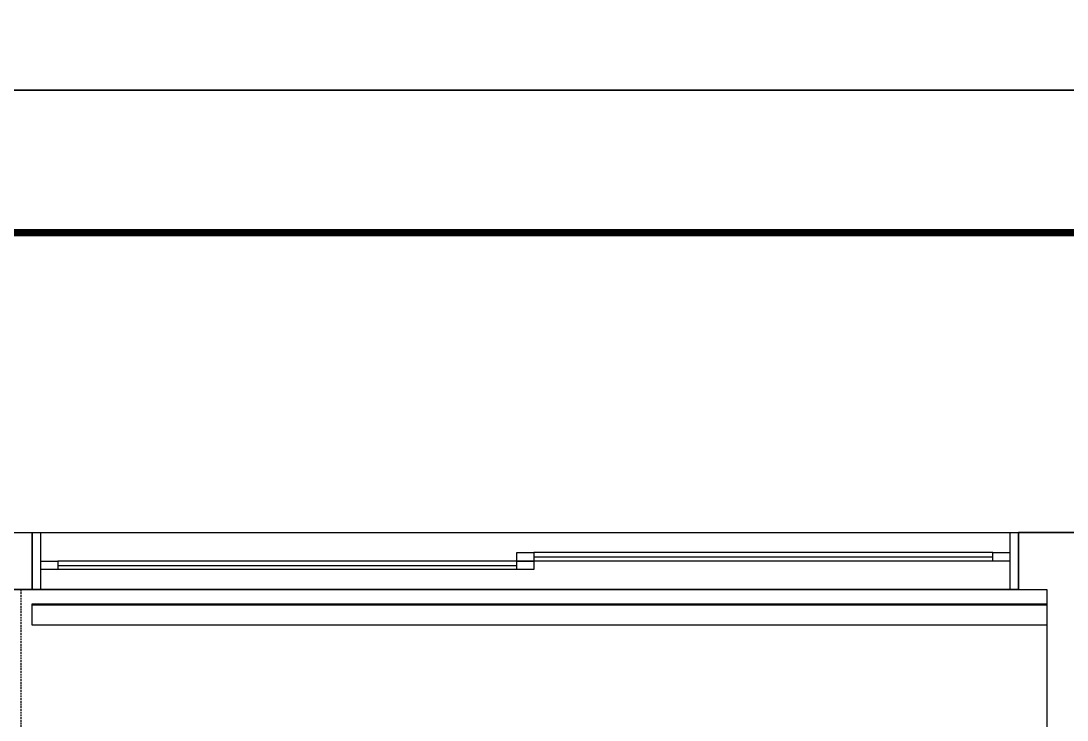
# Model space of a CAD drawing. Header units: millimetres. Extents: x -41292 to 298682, y -22072 to 33155.
# Drawn here: x 30245 to 33915, y -2057 to 397 of the extents above; entities that cross this region are included whole.
import ezdxf

# ---------------------------------------------------------------- set-up
doc = ezdxf.new("R2010")
doc.units = ezdxf.units.MM
doc.linetypes.add('HIDDEN', pattern=[9.525, 6.35, -3.175])
for name, color, linetype in [('기타', 1, 'Continuous'), ('벽1', 2, 'Continuous'), ('창호', 4, 'Continuous'), ('틀', 8, 'Continuous'), ('히든', 9, 'HIDDEN')]:
    doc.layers.add(name, color=color, linetype=linetype)

# ---------------------------------------------------------------- blocks, each defined once
blk = doc.blocks.new('rmfnasesx')
for p, q in [((56437.9, 14113), (57747.9, 14113)), ((57747.9, 14113), (57747.9, 13913)), ((57747.9, 14113), (61207.9, 14113)), ((61207.9, 14113), (61207.9, 13913)), ((61507.9, 14113), (61207.9, 14113)), ((57747.9, 13913), (57387.9, 13913)), ((57747.9, 13913), (61207.9, 13913)), ((61207.9, 13913), (61307.9, 13913)), ((61307.9, 13913), (61307.9, 13863)), ((57747.9, 13863), (61307.9, 13863)), ((57747.9, 13860), (57747.9, 13863)), ((57747.9, 13860), (61307.9, 13860)), ((57747.9, 13788.7), (57747.9, 13860)), ((61307.9, 13860), (61307.9, 13863)), ((61307.9, 13860), (61307.9, 13788.7)), ((61307.9, 13788.7), (57747.9, 13788.7)), ((61307.9, 13788.7), (61307.9, 9509.9))]:
    blk.add_line(p, q)

msp = doc.modelspace()

# ---------------------------------------------------------------- linework, layer by layer
at = {"const_width": 25.94}
msp.add_lwpolyline([(41789.27, -14196.85), (21789.27, -14196.85), (21789.27, -346.85), (41789.27, -346.85)], close=True, dxfattribs=at)
at = {"layer": '기타'}
for points in [[(42289.27, 153.15), (21289.27, 153.15), (21289.27, 15003.15), (42289.27, 15003.15)], [(42289.27, -14696.85), (21289.27, -14696.85), (21289.27, 153.15), (42289.27, 153.15)]]:
    msp.add_lwpolyline(points, close=True, dxfattribs=at)
at = {"layer": '벽1'}
for p, q in [((28974.67, -1399.42), (30284.67, -1399.42)), ((30284.67, -1599.42), (30284.67, -1399.42)), ((33744.67, -1399.42), (34044.67, -1399.42)), ((33744.67, -1599.42), (33744.67, -1399.42)), ((29094.67, -1599.42), (30284.67, -1599.42)), ((33744.67, -1599.42), (33844.67, -1599.42)), ((33844.67, -1599.42), (33844.67, -2919.42))]:
    msp.add_line(p, q, dxfattribs=at)
at = {"layer": '창호'}
for p, q in [((31984.67, -1499.42), (30374.67, -1499.42)), ((33654.67, -1469.42), (32044.67, -1469.42)), ((33654.67, -1499.42), (32044.67, -1499.42)), ((31984.67, -1529.42), (30374.67, -1529.42))]:
    msp.add_line(p, q, dxfattribs=at)
at = {"layer": '틀'}
for p, q in [((30284.67, -1399.42), (33744.67, -1399.42)), ((30284.67, -1599.42), (30284.67, -1399.42)), ((30314.67, -1599.42), (30314.67, -1399.42)), ((33714.67, -1399.42), (33714.67, -1599.42)), ((33744.67, -1399.42), (33744.67, -1599.42)), ((32044.67, -1484.42), (33654.67, -1484.42)), ((30374.67, -1514.42), (31984.67, -1514.42)), ((33744.67, -1599.42), (30284.67, -1599.42))]:
    msp.add_line(p, q, dxfattribs=at)
for points in [[(30314.67, -1529.42), (30314.67, -1499.42), (30374.67, -1499.42), (30374.67, -1529.42)], [(31984.67, -1499.42), (31984.67, -1469.42), (32044.67, -1469.42), (32044.67, -1499.42)], [(31984.67, -1529.42), (31984.67, -1499.42), (32044.67, -1499.42), (32044.67, -1529.42)], [(33654.67, -1499.42), (33654.67, -1469.42), (33714.67, -1469.42), (33714.67, -1499.42)]]:
    msp.add_lwpolyline(points, close=True, dxfattribs=at)
at = {"layer": '히든'}
msp.add_line((30244.67, -1599.42), (30244.67, -2919.42), dxfattribs=at)

# ---------------------------------------------------------------- block references
msp.add_blockref('rmfnasesx', (-27463.27, -15512.43))

doc.saveas('drawing.dxf')
